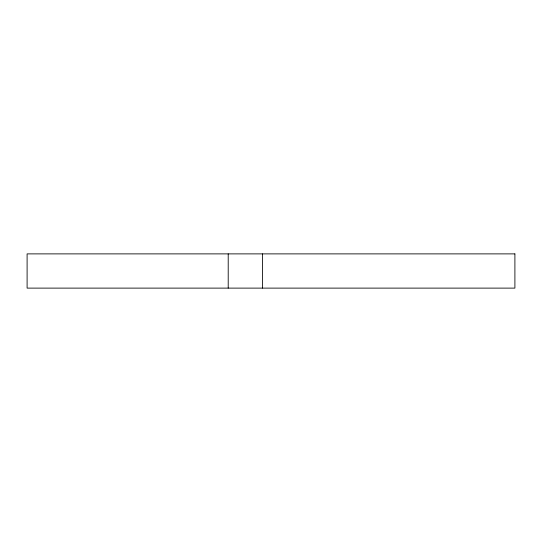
<?xml version="1.0" encoding="UTF-8"?>
<svg xmlns="http://www.w3.org/2000/svg" width="542" height="542" viewBox="0 0 542 542"><rect width="100%" height="100%" fill="white"/><g stroke="black" fill="none" stroke-linecap="round" stroke-linejoin="round"><path stroke-width="0.81" d="M262.443 253.886L262.443 288.114M228.209 253.886L228.209 288.114M514.9 253.886L27.1 253.886L27.1 288.114L514.9 288.114L514.9 253.886"/></g></svg>
